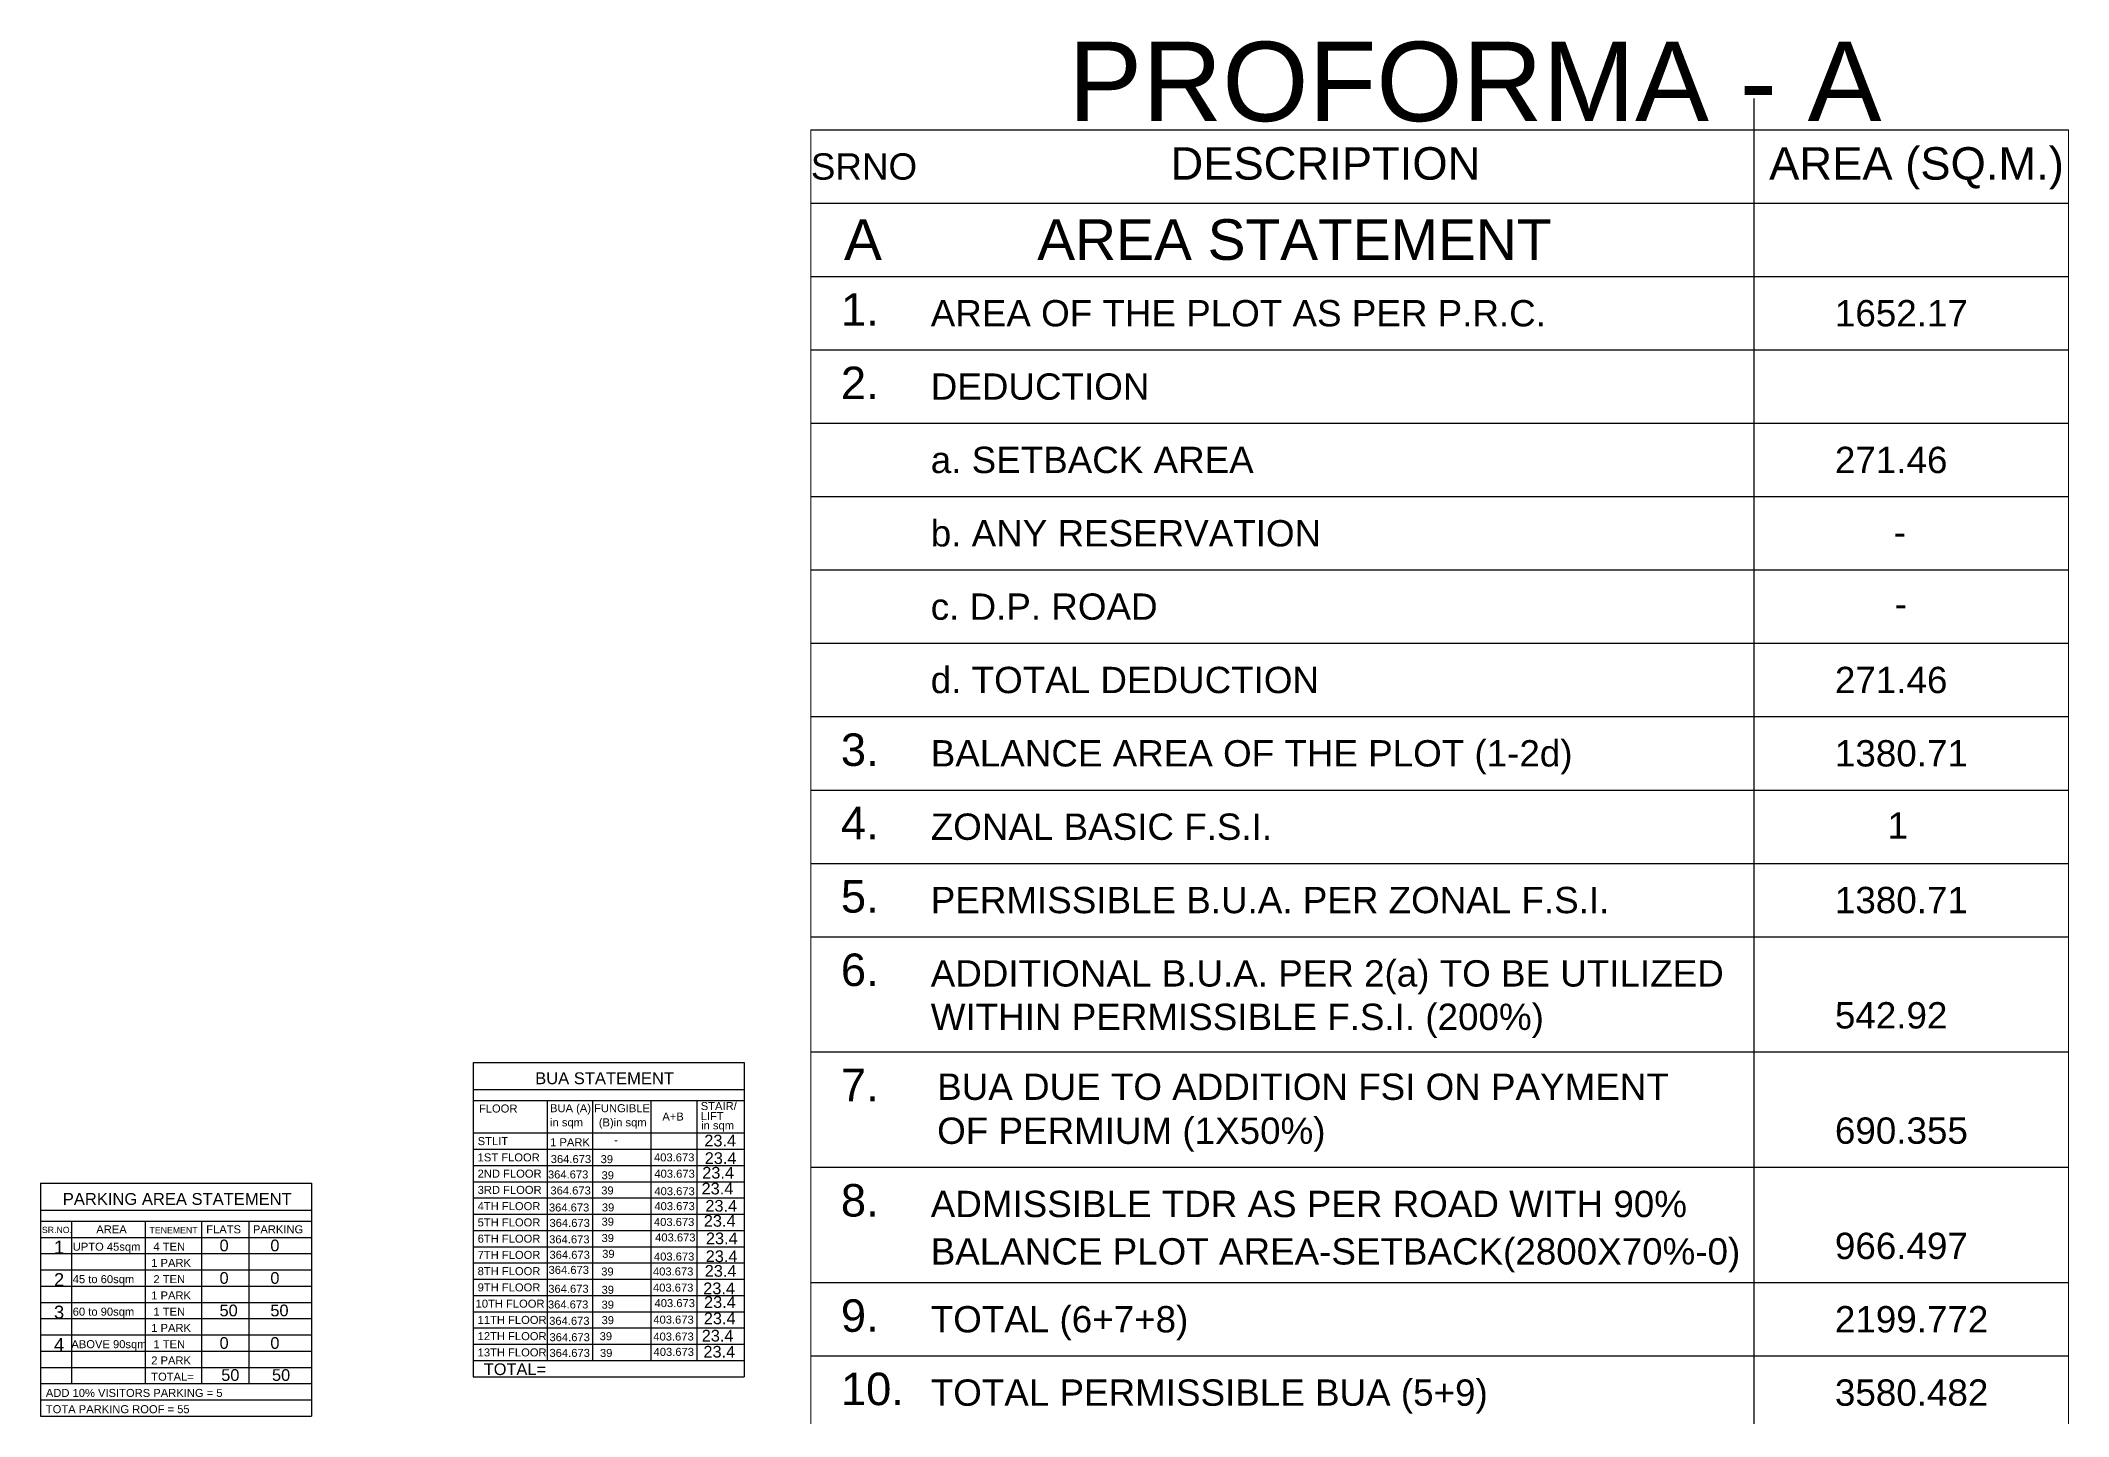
# Model space of a CAD drawing. Header units: metres. Extents: x 15463 to 32022, y 1223 to 33962.
# Drawn here: x 29713.4 to 30087.7, y 4465.7 to 4719.6 of the extents above; entities that cross this region are included whole.
import ezdxf

# ---------------------------------------------------------------- set-up
doc = ezdxf.new("R2010")
doc.units = ezdxf.units.M
doc.header["$LTSCALE"] = 0.1
doc.layers.add('text', color=7, linetype='Continuous', lineweight=5)
doc.styles.get("Standard").update_dxf_attribs({"font": 'arial.ttf'})

msp = doc.modelspace()

# ---------------------------------------------------------------- linework, layer by layer
for p, q in [((30029.7, 4246.64), (30029.7, 4708.96)), ((29855.61, 4703.16), (30087.73, 4703.16)), ((29855.61, 4689.62), (30087.73, 4689.62)), ((29855.61, 4676.08), (30087.73, 4676.08)), ((29855.61, 4662.54), (30087.73, 4662.54)), ((29855.61, 4649), (30087.73, 4649)), ((29855.61, 4635.45), (30087.73, 4635.45)), ((29855.61, 4621.91), (30087.73, 4621.91)), ((29855.61, 4608.37), (30087.73, 4608.37)), ((29855.61, 4594.83), (30087.73, 4594.83)), ((29855.61, 4581.29), (30087.73, 4581.29)), ((29855.61, 4567.75), (30087.73, 4567.75)), ((29855.61, 4554.21), (30087.73, 4554.21)), ((29855.61, 4532.93), (30087.73, 4532.93)), ((29793.31, 4530.99), (29843.31, 4530.99)), ((29793.31, 4530.99), (29793.31, 4475.99)), ((29843.31, 4530.99), (29843.31, 4472.99)), ((29793.31, 4525.99), (29843.31, 4525.99)), ((29793.31, 4523.99), (29843.31, 4523.99)), ((29806.93, 4523.99), (29806.93, 4475.99)), ((29815.33, 4523.99), (29815.33, 4475.99)), ((29826.09, 4523.99), (29826.09, 4475.99)), ((29834.58, 4523.99), (29834.58, 4475.99)), ((29793.31, 4517.99), (29843.31, 4517.99)), ((29793.31, 4514.99), (29843.31, 4514.99)), ((29793.31, 4511.99), (29843.31, 4511.99)), ((29855.61, 4511.65), (30087.73, 4511.65)), ((29713.43, 4508.71), (29763.43, 4508.71)), ((29713.43, 4508.71), (29713.43, 4465.71)), ((29763.43, 4508.71), (29763.43, 4465.71)), ((29793.31, 4508.99), (29843.31, 4508.99)), ((29713.43, 4503.71), (29763.43, 4503.71)), ((29793.31, 4505.99), (29843.31, 4505.99)), ((29793.31, 4502.99), (29843.31, 4502.99)), ((29713.43, 4501.71), (29763.43, 4501.71)), ((29719.12, 4501.71), (29719.12, 4471.71)), ((29732.74, 4501.71), (29732.74, 4471.71)), ((29743.13, 4501.71), (29743.13, 4471.71)), ((29751.9, 4501.71), (29751.9, 4471.71)), ((29793.31, 4499.99), (29843.31, 4499.99)), ((29713.43, 4498.71), (29763.43, 4498.71)), ((29713.43, 4495.71), (29763.43, 4495.71)), ((29793.31, 4496.99), (29843.31, 4496.99)), ((29713.43, 4492.71), (29763.43, 4492.71)), ((29793.31, 4493.99), (29843.31, 4493.99)), ((29793.31, 4491.99), (29793.31, 4472.99)), ((29713.43, 4489.71), (29763.43, 4489.71)), ((29793.31, 4490.99), (29843.31, 4490.99)), ((29793.31, 4487.99), (29843.31, 4487.99)), ((29855.61, 4490.37), (30087.73, 4490.37)), ((29713.43, 4486.71), (29763.43, 4486.71)), ((29793.31, 4484.99), (29843.31, 4484.99)), ((29713.43, 4483.71), (29763.43, 4483.71)), ((29713.43, 4480.71), (29763.43, 4480.71)), ((29793.31, 4481.99), (29843.31, 4481.99)), ((29713.43, 4477.71), (29763.43, 4477.71)), ((29793.31, 4478.99), (29843.31, 4478.99)), ((29855.61, 4476.83), (30087.73, 4476.83)), ((29713.43, 4474.71), (29763.43, 4474.71)), ((29793.31, 4475.99), (29843.31, 4475.99)), ((29793.31, 4472.99), (29843.31, 4472.99)), ((29713.43, 4471.71), (29763.43, 4471.71)), ((29713.43, 4468.71), (29763.43, 4468.71)), ((29713.43, 4465.71), (29763.43, 4465.71))]:
    msp.add_line(p, q)
at = {"layer": 'text'}
for p, q in [((29855.61, 4703.16), (29855.61, 4246.64)), ((30087.73, 4703.16), (30087.73, 4246.64))]:
    msp.add_line(p, q, dxfattribs=at)

# ---------------------------------------------------------------- texts
for s, height, p in [('PROFORMA - A', 14.6559, (29903.11, 4704.75)), ('SRNO', 4.861, (29855.61, 4693.95)), ('DESCRIPTION', 5.9918, (29921.99, 4693.95)), ('AREA (SQ.M.)', 5.9918, (30032.49, 4693.95)), ('A', 7.5, (29861.73, 4679.14)), ('AREA STATEMENT', 7.5036, (29897.4, 4679.14)), ('1.', 5.992, (29861.15, 4666.98)), ('AREA OF THE PLOT AS PER P.R.C.', 4.8605, (29877.74, 4666.87)), ('1652.17', 4.861, (30044.63, 4666.87)), ('2.', 5.992, (29861.15, 4653.44)), ('DEDUCTION', 4.861, (29877.74, 4653.33)), ('a. SETBACK AREA', 4.8605, (29877.74, 4639.79)), ('271.46', 4.861, (30044.63, 4639.79)), ('b. ANY RESERVATION', 4.8605, (29877.74, 4626.25)), ('-', 4.86, (30055.47, 4626.44)), ('c. D.P. ROAD', 4.8605, (29877.74, 4612.71)), ('-', 4.86, (30055.65, 4613.21)), ('d. TOTAL DEDUCTION', 4.8605, (29877.74, 4599.17)), ('271.46', 4.861, (30044.63, 4599.17)), ('3.', 5.992, (29861.15, 4585.74)), ('BALANCE AREA OF THE PLOT (1-2d)', 4.8605, (29877.74, 4585.63)), ('1380.71', 4.861, (30044.63, 4585.63)), ('4.', 5.992, (29861.15, 4572.2)), ('ZONAL BASIC F.S.I.', 4.8605, (29877.74, 4572.09)), ('1', 4.86, (30054.35, 4572.31)), ('5.', 5.992, (29861.15, 4558.66)), ('PERMISSIBLE B.U.A. PER ZONAL F.S.I.', 4.8605, (29877.74, 4558.55)), ('1380.71', 4.861, (30044.63, 4558.55)), ('6.', 5.992, (29861.15, 4545.11)), ('ADDITIONAL B.U.A. PER 2(a) TO BE UTILIZED ', 4.8605, (29877.74, 4545.01)), ('WITHIN PERMISSIBLE F.S.I. (200%%%)', 4.8605, (29877.74, 4536.99)), ('542.92', 4.861, (30044.63, 4537.27)), ('BUA STATEMENT', 2.186, (29804.73, 4526.99)), ('7.', 5.992, (29861.15, 4523.84)), ('BUA DUE TO ADDITION FSI ON PAYMENT', 4.8605, (29878.93, 4524.09)), ('FLOOR', 1.477, (29794.35, 4521.76)), ('BUA (A)', 1.477, (29807.47, 4521.82)), ('FUNGIBLE', 1.477, (29815.6, 4521.82)), ('A+B', 1.477, (29828.2, 4520.28)), ('STAIR/', 1.477, (29835.29, 4522.22)), ('LIFT', 1.477, (29835.29, 4520.35)), ('in sqm', 1.477, (29807.47, 4519.2)), ('(B)in sqm', 1.477, (29816.47, 4519.2)), ('in sqm', 1.477, (29835.36, 4518.65)), ('OF PERMIUM (1X50%%%)', 4.8605, (29878.93, 4515.97)), ('690.355', 4.861, (30044.63, 4515.99)), ('STLIT ', 1.477, (29794.11, 4515.74)), ('1ST FLOOR', 1.477, (29794.11, 4512.74)), ('1 PARK', 1.477, (29807.49, 4515.53)), ('-', 1.48, (29819.31, 4515.97)), ('403.673', 1.477, (29826.66, 4512.74)), ('23.4', 2.16, (29835.94, 4515.5)), ('23.4', 2.16, (29836.02, 4512.26)), ('2ND FLOOR', 1.477, (29794.11, 4509.74)), ('364.673', 1.477, (29807.08, 4509.59)), ('364.673', 1.477, (29807.6, 4512.43)), ('39', 1.477, (29816.81, 4512.41)), ('39', 1.477, (29816.98, 4509.44)), ('403.673', 1.477, (29826.73, 4509.73)), ('23.4', 2.16, (29835.56, 4509.57)), ('PARKING AREA STATEMENT', 2.186, (29717.54, 4504.71)), ('3RD FLOOR', 1.477, (29794.11, 4506.74)), ('364.673', 1.477, (29807.54, 4506.63)), ('39', 1.477, (29816.92, 4506.64)), ('403.673', 1.477, (29826.73, 4506.49)), ('23.4', 2.16, (29835.44, 4506.64)), ('8.', 5.992, (29861.15, 4502.56)), ('ADMISSIBLE TDR AS PER ROAD WITH 90%%% ', 4.8605, (29877.74, 4502.45)), ('4TH FLOOR', 1.477, (29794.11, 4503.74)), ('364.673', 1.477, (29807.26, 4503.49)), ('39', 1.477, (29817.03, 4503.5)), ('403.673', 1.477, (29826.73, 4503.74)), ('23.4', 2.16, (29835.85, 4500.68)), ('23.4', 2.16, (29836.14, 4503.46)), ('SR.NO.', 1.156, (29713.68, 4499.51)), ('AREA ', 1.477, (29723.72, 4499.46)), ('TENEMENT', 1.156, (29733.54, 4499.46)), ('FLATS', 1.477, (29744.01, 4499.46)), ('PARKING', 1.477, (29752.63, 4499.46)), ('5TH FLOOR', 1.477, (29794.11, 4500.74)), ('6TH FLOOR', 1.477, (29794.11, 4497.74)), ('364.673', 1.477, (29807.37, 4500.65)), ('39', 1.477, (29816.98, 4500.88)), ('39', 1.477, (29816.98, 4497.85)), ('403.673', 1.477, (29826.65, 4500.82)), ('403.673', 1.477, (29826.87, 4497.96)), ('23.4', 2.16, (29836.24, 4497.45)), ('966.497', 4.861, (30044.63, 4494.71)), ('1', 2.4, (29715.92, 4495.71)), ('UPTO 45sqm', 1.477, (29719.37, 4496.26)), ('4 TEN', 1.477, (29734.26, 4496.26)), ('0', 2.16, (29746.47, 4496.14)), ('0', 2.16, (29755.85, 4496.14)), ('7TH FLOOR', 1.477, (29794.11, 4494.74)), ('364.673', 1.477, (29807.31, 4497.61)), ('364.673', 1.477, (29807.37, 4494.76)), ('39', 1.477, (29817.09, 4494.94)), ('403.673', 1.477, (29826.65, 4494.44)), ('23.4', 2.16, (29836.2, 4494.15)), ('BALANCE PLOT AREA-SETBACK(2800X70%%%-0)', 4.8605, (29877.74, 4493.7)), ('2', 2.4, (29715.92, 4489.71)), ('45 to 60sqm', 1.4768, (29719.37, 4490.26)), ('1 PARK', 1.477, (29733.86, 4493.26)), ('2 TEN', 1.477, (29734.26, 4490.26)), ('0', 2.16, (29746.47, 4490.14)), ('0', 2.16, (29755.85, 4490.14)), ('8TH FLOOR', 1.477, (29794.11, 4491.74)), ('364.673', 1.477, (29807.2, 4491.97)), ('39', 1.477, (29816.92, 4491.67)), ('403.673', 1.477, (29826.47, 4491.68)), ('23.4', 2.16, (29836.02, 4491.45)), ('1 PARK', 1.477, (29733.86, 4487.26)), ('9TH FLOOR', 1.477, (29794.11, 4488.74)), ('364.673', 1.477, (29807.14, 4488.49)), ('39', 1.477, (29816.98, 4488.3)), ('403.673', 1.477, (29826.47, 4488.7)), ('23.4', 2.16, (29835.74, 4488.22)), ('3', 2.4, (29715.92, 4483.71)), ('60 to 90sqm', 1.4768, (29719.37, 4484.26)), ('1 TEN', 1.477, (29734.26, 4484.26)), ('50', 2.16, (29746.47, 4484.14)), ('50', 2.16, (29755.85, 4484.14)), ('10TH FLOOR', 1.477, (29793.73, 4485.74)), ('11TH FLOOR', 1.477, (29794.11, 4482.74)), ('364.673', 1.477, (29807.08, 4485.59)), ('39', 1.477, (29816.98, 4485.56)), ('39', 1.477, (29816.98, 4482.7)), ('403.673', 1.477, (29826.54, 4482.79)), ('403.673', 1.477, (29826.76, 4485.84)), ('23.4', 2.16, (29835.85, 4482.68)), ('23.4', 2.16, (29835.89, 4485.68)), ('9.', 5.992, (29861.15, 4481.28)), ('TOTAL (6+7+8)', 4.8605, (29877.74, 4481.17)), ('2199.772', 4.861, (30044.63, 4481.17)), ('1 PARK', 1.477, (29733.86, 4481.26)), ('12TH FLOOR', 1.477, (29794.11, 4479.74)), ('364.673', 1.477, (29807.31, 4482.57)), ('364.673', 1.477, (29807.37, 4479.55)), ('39', 1.477, (29816.63, 4479.73)), ('403.673', 1.477, (29826.54, 4479.67)), ('23.4', 2.16, (29835.47, 4479.49)), ('4', 2.4, (29715.92, 4477.71)), ('ABOVE 90sqm', 1.4768, (29719.12, 4478.26)), ('2 PARK', 1.477, (29733.86, 4475.26)), ('1 TEN', 1.477, (29734.26, 4478.26)), ('0', 2.16, (29746.47, 4478.14)), ('0', 2.16, (29755.85, 4478.14)), ('13TH FLOOR', 1.477, (29794.11, 4476.74)), ('364.673', 1.477, (29807.37, 4476.65)), ('39', 1.477, (29816.69, 4476.64)), ('403.673', 1.477, (29826.58, 4476.84)), ('23.4', 2.16, (29835.78, 4476.53)), ('TOTAL=', 1.477, (29733.86, 4472.26)), ('50', 2.16, (29746.78, 4472.22)), ('50', 2.16, (29756.15, 4472.22)), ('TOTAL=', 2.16, (29795.24, 4473.3)), ('10.', 5.992, (29861.15, 4467.74)), ('ADD 10%%% VISITORS PARKING = 5', 1.4768, (29714.41, 4469.26)), ('TOTAL PERMISSIBLE BUA (5+9)', 4.8605, (29877.74, 4467.63)), ('3580.482', 4.861, (30044.63, 4467.63)), ('TOTA PARKING ROOF = 55', 1.4768, (29714.41, 4466.26))]:
    msp.add_text(s, height=height).set_placement(p)

doc.saveas('drawing.dxf')
